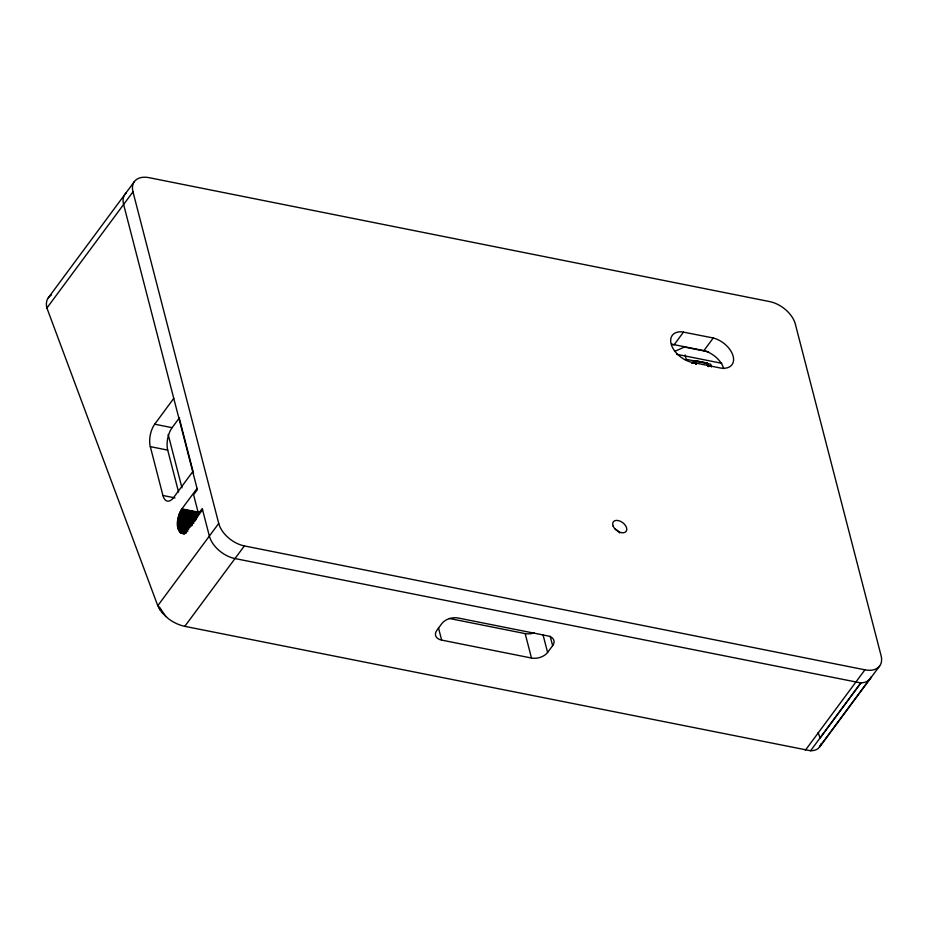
<?xml version="1.0" encoding="UTF-8"?>
<svg xmlns="http://www.w3.org/2000/svg" width="928" height="928" viewBox="0 0 928 928"><rect width="100%" height="100%" fill="white"/><g stroke="black" fill="none" stroke-linecap="round" stroke-linejoin="round"><path stroke-width="1.39" d="M184.463 533.913C173.49 532.022 177.352 515.991 181.598 509.286L197.049 488.43L123.61 204.473A24.244 14.976 36.5 0 1 126.382 192.746M692.914 363.103L694.933 360.899L695.965 363.892C698.923 358.057 691.256 363.01 695.339 361.456C697.902 358.022 685.815 367.94 695.617 360.818L706.858 363.057L708.052 364.82L707.565 363.393L706.336 363.312M708.052 364.82L706.858 363.057L695.617 360.818L694.144 361.456L695.954 361.096M695.71 360.83C693.75 362.314 696.487 358.776 695.768 363.915L695.408 360.888M694.214 361.502L694.701 361.421M693.054 362.987L694.538 361.12L695.803 360.888L696.174 363.892L695.35 361.166L696 361.236M706.765 363.034C710.314 366.108 705.674 361.7 707.31 363.776M181.598 509.286L199.01 512.766L195.994 519.494L178.582 516.014M694.933 360.899L695.536 360.806L696.371 364.217M821.21 743.514L819.969 746.367M706.544 363.103L707.716 363.637L708.644 366.49L708.11 364.159L708.737 366.595L707.855 363.683M707.855 364.379L707.02 363.266M707.368 363.289L708.528 366.398M51.33 295.116A24.244 14.976 36.5 0 0 46.91 308.015L157.772 605.717L161.704 612.318L168.223 618.57A24.163 12.98 31.5 0 0 184.788 626.342L810.562 750.764A24.209 13.004 31.5 0 0 818.334 748.386L871.288 676.93L870.29 678.612A24.244 14.976 36.5 0 1 860.813 682.927L234.993 558.563A24.244 14.976 36.5 0 1 209.357 536.071L202.246 508.567L198.464 513.671L193.581 494.763L197.362 489.659L197.049 488.43M707.333 363.544L706.881 363.115M174.998 497.895L162.934 495.482L150.301 446.635A16.159 7.714 -78.7 0 1 154.709 424.2L173.756 398.379M178.547 491.979L167.713 450.115A16.159 7.714 -78.7 0 1 172.121 427.68L179.58 417.577M192.722 471.691L173.664 497.478A16.159 7.714 -78.7 0 1 162.934 495.482M48.349 297.726L134.409 181.54M46.91 308.015L132.971 191.829A24.244 14.976 36.5 0 1 149.13 177.689L769.695 301.6A24.244 14.976 36.5 0 1 795.331 324.092L881.09 655.678A24.244 14.976 36.5 0 1 864.931 669.83L805.353 750.253M202.559 509.785L186.47 531.384L183.756 533.264L181.784 533.38M157.772 605.717L218.73 523.427L132.971 191.829M184.788 626.342L244.366 545.919L864.931 669.83M683.472 332.143L681.245 331.806A19.998 12.354 36.5 0 0 671.35 344.74A19.998 12.354 36.5 0 0 690.989 362.117L718.562 367.627A19.998 12.354 36.5 0 0 733.387 357.326A19.998 12.354 36.5 0 0 713.261 337.978L683.472 332.143L674.099 344.787L671.884 344.45M692.775 363.416L695.292 360.957M671.826 344.218L703.9 350.622L713.261 337.978M552.636 645.668A12.122 7.575 -14.5 0 0 547.868 635.912L458.014 617.978A12.122 7.575 -14.5 0 0 441.89 623.546L436.868 630.344A12.122 7.575 -14.5 0 0 441.635 640.1L531.477 658.033A12.122 7.575 -14.5 0 0 547.601 652.454L552.636 645.668L550.176 636.167M810.562 750.764L860.813 682.927M860.546 683.414L820.132 737.969L818.113 732.563M819.552 747.11L879.651 665.968M158.746 607.898L159.419 606.993L165.822 616.586M160.057 610.102L160.567 609.452M707.67 363.718L708.203 366.282L707.67 363.718L708.192 364.402M695.118 360.911L693.216 362.906L694.515 361.317M674.563 351.468L684.446 347.026L708.493 351.828M693.413 362.86L696.661 363.44M676.524 354.264L721.775 363.3M687.045 359.484L710.732 364.217L711.451 366.989M154.709 424.2L172.121 427.68M150.301 446.635L167.713 450.115M181.911 508.869L199.323 512.337M180.995 510.238L198.406 513.706M180.426 511.258L197.838 514.738M179.893 512.36L197.304 515.84M179.406 513.532L196.817 517.012M178.965 514.75L196.376 518.23M178.246 517.314L195.657 520.794M177.979 518.636L194.045 521.838M177.758 519.958L193.836 523.172M177.608 521.281L192.34 524.227M177.526 522.592L192.258 525.526M177.503 523.868L190.89 526.536M177.538 525.109L189.59 527.51M177.654 526.292L188.361 528.438M177.816 527.417L188.535 529.563M178.048 528.473L187.433 530.352M178.35 529.459L187.723 531.326M178.698 530.34L186.725 531.941M179.104 531.129L185.797 532.463M179.556 531.814L186.25 533.148M180.055 532.382L184.069 533.182M180.6 532.834L184.614 533.635M181.18 533.171L183.86 533.704M449.349 618.466L525.167 633.604A12.122 7.575 -14.5 0 0 534.215 632.838M707.565 363.846L708.377 366.328L707.739 363.892M707.797 363.741L708.18 364.542M685.096 354.937L686.476 360.284M543.042 634.822L547.601 652.454M525.167 633.604L531.477 658.033M438.48 627.885L441.635 640.1M179.382 418.574L193.511 473.234M168.177 434.49L181.958 487.803M615.113 529.018A8.004 4.942 36.5 0 1 619.765 532.962M703.9 350.622A19.998 12.354 36.5 0 1 723.724 368.671M244.366 545.919A24.244 14.976 36.5 0 1 218.73 523.427M613.176 526.199A8.004 4.942 36.5 0 0 625.298 532.15A8.004 4.942 36.5 0 0 620.728 521.432A8.004 4.942 36.5 0 0 613.176 526.199"/></g></svg>
